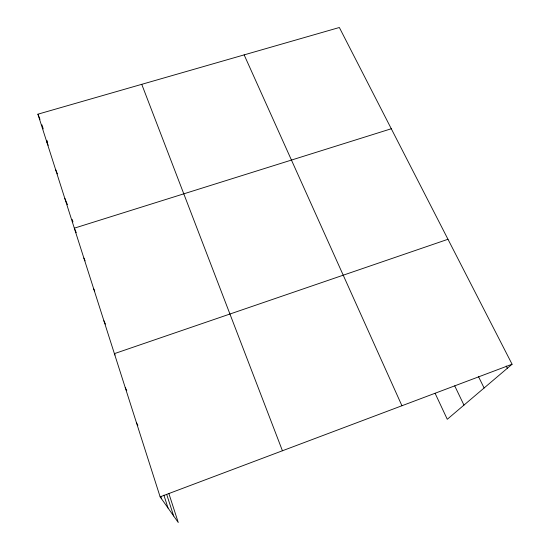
<?xml version="1.0" encoding="UTF-8"?>
<svg xmlns="http://www.w3.org/2000/svg" width="550" height="550" viewBox="0 0 550 550"><rect width="100%" height="100%" fill="white"/><g stroke="black" fill="none" stroke-linecap="round" stroke-linejoin="round"><path stroke-width="0.82" d="M168.919 493.68L178.255 522.5L160.132 496.842L37.916 114.187L339.35 27.5L512.084 364.244L447.274 419.279L435.139 393.374M160.132 496.842L512.084 364.244M447.982 239.278L114.393 353.643L115.074 355.059M391.291 128.755L74.326 228.174L76.251 232.678M136.483 422.799L137.858 425.322M506.199 366.018L507.348 368.266M125.256 387.64L126.761 390.617M478.445 376.523L484.11 388.004M454.726 385.866L463.959 405.109M103.888 320.746L105.456 324.129M244.145 54.876L401.933 405.742M93.72 288.908L94.717 291.129M83.868 258.067L85.092 260.865M64.79 198.337L67.471 204.724M55.557 169.421L57.413 173.91M46.599 141.377L48.201 145.31M37.916 114.187L39.992 119.35M141.749 84.322L282.432 450.766M166.705 494.457L173.656 515.989M163.893 495.144L168.039 508.035M41.924 124.823L43.23 128.892M46.874 140.305L47.657 142.746M72.181 219.45L72.964 221.904M160.703 496.334L161.48 498.747"/></g></svg>
